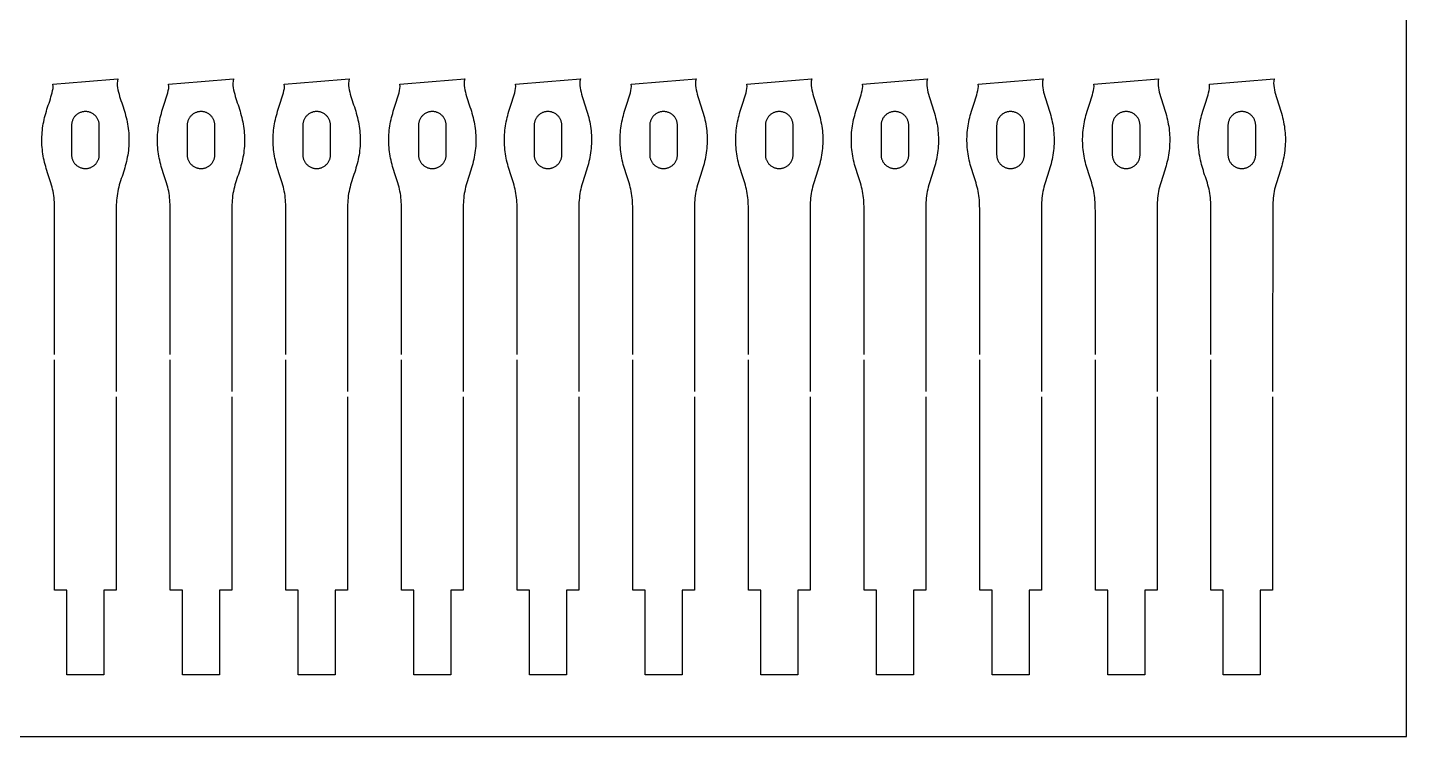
# Model space of a CAD drawing. Header units: millimetres. Extents: x 0 to 340, y 0 to 100.
# Drawn here: x 250.6 to 340, y 0 to 46 of the extents above; entities that cross this region are included whole.
import ezdxf

# ---------------------------------------------------------------- set-up
doc = ezdxf.new("R2010")
doc.units = ezdxf.units.MM
doc.layers.add('CUT_red', color=1, linetype='Continuous', true_color=0xff0000)
doc.layers.add('REF_delete', color=7, linetype='Continuous')

msp = doc.modelspace()

# ---------------------------------------------------------------- linework, layer by layer
at = {"layer": 'CUT_red', "true_color": 0xff0000}
for points in [[(252.325, 24.78), (252.325, 34.12), (252.324, 34.26), (252.322, 34.4), (252.318, 34.54), (252.311, 34.679), (252.302, 34.819), (252.289, 34.958), (252.272, 35.097), (252.251, 35.236), (252.226, 35.373), (252.197, 35.51), (252.164, 35.646), (252.128, 35.782), (252.089, 35.916), (252.047, 36.049), (252.003, 36.183), (251.959, 36.315), (251.915, 36.448), (251.871, 36.581), (251.829, 36.714), (251.788, 36.848), (251.749, 36.983), (251.712, 37.118), (251.678, 37.253), (251.646, 37.39), (251.617, 37.527), (251.592, 37.664), (251.569, 37.802), (251.549, 37.941), (251.533, 38.08), (251.52, 38.219), (251.51, 38.359), (251.503, 38.499), (251.5, 38.639), (251.5, 38.779), (251.504, 38.919), (251.511, 39.058), (251.521, 39.198), (251.535, 39.337), (251.551, 39.476), (251.571, 39.615), (251.595, 39.753), (251.621, 39.89), (251.65, 40.027), (251.682, 40.163), (251.717, 40.299), (251.754, 40.434), (251.793, 40.568), (251.834, 40.702), (251.877, 40.835), (251.92, 40.968), (251.965, 41.101), (252.009, 41.234), (252.052, 41.367), (252.094, 41.501), (252.133, 41.635), (252.169, 41.77), (252.201, 41.906), (252.228, 42.044), (252.238, 42.183), (252.219, 42.324), (254.325, 42.5), (256.431, 42.676), (256.4, 42.529), (256.389, 42.384), (256.394, 42.24), (256.412, 42.097), (256.438, 41.956), (256.471, 41.815), (256.506, 41.675), (256.546, 41.537), (256.588, 41.399), (256.632, 41.262), (256.678, 41.125), (256.723, 40.988), (256.768, 40.851), (256.812, 40.714), (256.855, 40.576), (256.895, 40.438), (256.934, 40.299), (256.969, 40.16), (257.002, 40.019), (257.032, 39.878), (257.058, 39.737), (257.082, 39.594), (257.102, 39.452), (257.119, 39.308), (257.132, 39.165), (257.142, 39.021), (257.148, 38.877), (257.15, 38.733), (257.149, 38.589), (257.145, 38.445), (257.137, 38.301), (257.125, 38.157), (257.11, 38.014), (257.092, 37.871), (257.07, 37.729), (257.044, 37.587), (257.016, 37.445), (256.984, 37.305), (256.95, 37.165), (256.913, 37.025), (256.874, 36.887), (256.832, 36.749), (256.789, 36.611), (256.744, 36.474), (256.699, 36.338), (256.653, 36.201), (256.608, 36.064), (256.565, 35.926), (256.524, 35.788), (256.487, 35.649), (256.453, 35.509), (256.423, 35.368), (256.397, 35.226), (256.376, 35.083), (256.36, 34.94), (256.347, 34.797), (256.337, 34.653), (256.331, 34.509), (256.327, 34.365), (256.326, 34.221), (256.325, 23.36), (256.325, 22.38)], [(259.825, 24.78), (259.825, 34.12), (259.824, 34.26), (259.822, 34.4), (259.818, 34.54), (259.811, 34.679), (259.802, 34.819), (259.789, 34.958), (259.772, 35.097), (259.751, 35.236), (259.726, 35.373), (259.697, 35.51), (259.664, 35.646), (259.628, 35.782), (259.589, 35.916), (259.547, 36.049), (259.503, 36.183), (259.459, 36.315), (259.415, 36.448), (259.371, 36.581), (259.329, 36.714), (259.288, 36.848), (259.249, 36.983), (259.212, 37.118), (259.178, 37.253), (259.146, 37.39), (259.117, 37.527), (259.092, 37.664), (259.069, 37.802), (259.049, 37.941), (259.033, 38.08), (259.02, 38.219), (259.01, 38.359), (259.003, 38.499), (259, 38.639), (259, 38.779), (259.004, 38.919), (259.011, 39.058), (259.021, 39.198), (259.035, 39.337), (259.051, 39.476), (259.071, 39.615), (259.095, 39.753), (259.121, 39.89), (259.15, 40.027), (259.182, 40.163), (259.217, 40.299), (259.254, 40.434), (259.293, 40.568), (259.334, 40.702), (259.377, 40.835), (259.42, 40.968), (259.465, 41.101), (259.509, 41.234), (259.552, 41.367), (259.594, 41.501), (259.633, 41.635), (259.669, 41.77), (259.701, 41.906), (259.728, 42.044), (259.738, 42.183), (259.719, 42.324), (261.825, 42.5), (263.931, 42.676), (263.9, 42.529), (263.889, 42.384), (263.894, 42.24), (263.912, 42.097), (263.938, 41.956), (263.971, 41.815), (264.006, 41.675), (264.046, 41.537), (264.088, 41.399), (264.132, 41.262), (264.178, 41.125), (264.223, 40.988), (264.268, 40.851), (264.312, 40.714), (264.355, 40.576), (264.395, 40.438), (264.434, 40.299), (264.469, 40.16), (264.502, 40.019), (264.532, 39.878), (264.558, 39.737), (264.582, 39.594), (264.602, 39.452), (264.619, 39.308), (264.632, 39.165), (264.642, 39.021), (264.648, 38.877), (264.65, 38.733), (264.649, 38.589), (264.645, 38.445), (264.637, 38.301), (264.625, 38.157), (264.61, 38.014), (264.592, 37.871), (264.57, 37.729), (264.544, 37.587), (264.516, 37.445), (264.484, 37.305), (264.45, 37.165), (264.413, 37.025), (264.374, 36.887), (264.332, 36.749), (264.289, 36.611), (264.244, 36.474), (264.199, 36.338), (264.153, 36.201), (264.108, 36.064), (264.065, 35.926), (264.024, 35.788), (263.987, 35.649), (263.953, 35.509), (263.923, 35.368), (263.897, 35.226), (263.876, 35.083), (263.86, 34.94), (263.847, 34.797), (263.837, 34.653), (263.831, 34.509), (263.827, 34.365), (263.826, 34.221), (263.825, 23.36), (263.825, 22.38)], [(267.325, 24.78), (267.325, 34.12), (267.324, 34.26), (267.322, 34.4), (267.318, 34.54), (267.311, 34.679), (267.302, 34.819), (267.289, 34.958), (267.272, 35.097), (267.251, 35.236), (267.226, 35.373), (267.197, 35.51), (267.164, 35.646), (267.128, 35.782), (267.089, 35.916), (267.047, 36.049), (267.003, 36.183), (266.959, 36.315), (266.915, 36.448), (266.871, 36.581), (266.829, 36.714), (266.788, 36.848), (266.749, 36.983), (266.712, 37.118), (266.678, 37.253), (266.646, 37.39), (266.617, 37.527), (266.592, 37.664), (266.569, 37.802), (266.549, 37.941), (266.533, 38.08), (266.52, 38.219), (266.51, 38.359), (266.503, 38.499), (266.5, 38.639), (266.5, 38.779), (266.504, 38.919), (266.511, 39.058), (266.521, 39.198), (266.535, 39.337), (266.551, 39.476), (266.571, 39.615), (266.595, 39.753), (266.621, 39.89), (266.65, 40.027), (266.682, 40.163), (266.717, 40.299), (266.754, 40.434), (266.793, 40.568), (266.834, 40.702), (266.877, 40.835), (266.92, 40.968), (266.965, 41.101), (267.009, 41.234), (267.052, 41.367), (267.094, 41.501), (267.133, 41.635), (267.169, 41.77), (267.201, 41.906), (267.228, 42.044), (267.238, 42.183), (267.219, 42.324), (269.325, 42.5), (271.431, 42.676), (271.4, 42.529), (271.389, 42.384), (271.394, 42.24), (271.412, 42.097), (271.438, 41.956), (271.471, 41.815), (271.506, 41.675), (271.546, 41.537), (271.588, 41.399), (271.632, 41.262), (271.678, 41.125), (271.723, 40.988), (271.768, 40.851), (271.812, 40.714), (271.855, 40.576), (271.895, 40.438), (271.934, 40.299), (271.969, 40.16), (272.002, 40.019), (272.032, 39.878), (272.058, 39.737), (272.082, 39.594), (272.102, 39.452), (272.119, 39.308), (272.132, 39.165), (272.142, 39.021), (272.148, 38.877), (272.15, 38.733), (272.149, 38.589), (272.145, 38.445), (272.137, 38.301), (272.125, 38.157), (272.11, 38.014), (272.092, 37.871), (272.07, 37.729), (272.044, 37.587), (272.016, 37.445), (271.984, 37.305), (271.95, 37.165), (271.913, 37.025), (271.874, 36.887), (271.832, 36.749), (271.789, 36.611), (271.744, 36.474), (271.699, 36.338), (271.653, 36.201), (271.608, 36.064), (271.565, 35.926), (271.524, 35.788), (271.487, 35.649), (271.453, 35.509), (271.423, 35.368), (271.397, 35.226), (271.376, 35.083), (271.36, 34.94), (271.347, 34.797), (271.337, 34.653), (271.331, 34.509), (271.327, 34.365), (271.326, 34.221), (271.325, 23.36), (271.325, 22.38)], [(274.825, 24.78), (274.825, 34.12), (274.824, 34.26), (274.822, 34.4), (274.818, 34.54), (274.811, 34.679), (274.802, 34.819), (274.789, 34.958), (274.772, 35.097), (274.751, 35.236), (274.726, 35.373), (274.697, 35.51), (274.664, 35.646), (274.628, 35.782), (274.589, 35.916), (274.547, 36.049), (274.503, 36.183), (274.459, 36.315), (274.415, 36.448), (274.371, 36.581), (274.329, 36.714), (274.288, 36.848), (274.249, 36.983), (274.212, 37.118), (274.178, 37.253), (274.146, 37.39), (274.117, 37.527), (274.092, 37.664), (274.069, 37.802), (274.049, 37.941), (274.033, 38.08), (274.02, 38.219), (274.01, 38.359), (274.003, 38.499), (274, 38.639), (274, 38.779), (274.004, 38.919), (274.011, 39.058), (274.021, 39.198), (274.035, 39.337), (274.051, 39.476), (274.071, 39.615), (274.095, 39.753), (274.121, 39.89), (274.15, 40.027), (274.182, 40.163), (274.217, 40.299), (274.254, 40.434), (274.293, 40.568), (274.334, 40.702), (274.377, 40.835), (274.42, 40.968), (274.465, 41.101), (274.509, 41.234), (274.552, 41.367), (274.594, 41.501), (274.633, 41.635), (274.669, 41.77), (274.701, 41.906), (274.728, 42.044), (274.738, 42.183), (274.719, 42.324), (276.825, 42.5), (278.931, 42.676), (278.9, 42.529), (278.889, 42.384), (278.894, 42.24), (278.912, 42.097), (278.938, 41.956), (278.971, 41.815), (279.006, 41.675), (279.046, 41.537), (279.088, 41.399), (279.132, 41.262), (279.178, 41.125), (279.223, 40.988), (279.268, 40.851), (279.312, 40.714), (279.355, 40.576), (279.395, 40.438), (279.434, 40.299), (279.469, 40.16), (279.502, 40.019), (279.532, 39.878), (279.558, 39.737), (279.582, 39.594), (279.602, 39.452), (279.619, 39.308), (279.632, 39.165), (279.642, 39.021), (279.648, 38.877), (279.65, 38.733), (279.649, 38.589), (279.645, 38.445), (279.637, 38.301), (279.625, 38.157), (279.61, 38.014), (279.592, 37.871), (279.57, 37.729), (279.544, 37.587), (279.516, 37.445), (279.484, 37.305), (279.45, 37.165), (279.413, 37.025), (279.374, 36.887), (279.332, 36.749), (279.289, 36.611), (279.244, 36.474), (279.199, 36.338), (279.153, 36.201), (279.108, 36.064), (279.065, 35.926), (279.024, 35.788), (278.987, 35.649), (278.953, 35.509), (278.923, 35.368), (278.897, 35.226), (278.876, 35.083), (278.86, 34.94), (278.847, 34.797), (278.837, 34.653), (278.831, 34.509), (278.827, 34.365), (278.826, 34.221), (278.825, 23.36), (278.825, 22.38)], [(282.325, 24.78), (282.325, 34.12), (282.324, 34.26), (282.322, 34.4), (282.318, 34.54), (282.311, 34.679), (282.302, 34.819), (282.289, 34.958), (282.272, 35.097), (282.251, 35.236), (282.226, 35.373), (282.197, 35.51), (282.164, 35.646), (282.128, 35.782), (282.089, 35.916), (282.047, 36.049), (282.003, 36.183), (281.959, 36.315), (281.915, 36.448), (281.871, 36.581), (281.829, 36.714), (281.788, 36.848), (281.749, 36.983), (281.712, 37.118), (281.678, 37.253), (281.646, 37.39), (281.617, 37.527), (281.592, 37.664), (281.569, 37.802), (281.549, 37.941), (281.533, 38.08), (281.52, 38.219), (281.51, 38.359), (281.503, 38.499), (281.5, 38.639), (281.5, 38.779), (281.504, 38.919), (281.511, 39.058), (281.521, 39.198), (281.535, 39.337), (281.551, 39.476), (281.571, 39.615), (281.595, 39.753), (281.621, 39.89), (281.65, 40.027), (281.682, 40.163), (281.717, 40.299), (281.754, 40.434), (281.793, 40.568), (281.834, 40.702), (281.877, 40.835), (281.92, 40.968), (281.965, 41.101), (282.009, 41.234), (282.052, 41.367), (282.094, 41.501), (282.133, 41.635), (282.169, 41.77), (282.201, 41.906), (282.228, 42.044), (282.238, 42.183), (282.219, 42.324), (284.325, 42.5), (286.431, 42.676), (286.4, 42.529), (286.389, 42.384), (286.394, 42.24), (286.412, 42.097), (286.438, 41.956), (286.471, 41.815), (286.506, 41.675), (286.546, 41.537), (286.588, 41.399), (286.632, 41.262), (286.678, 41.125), (286.723, 40.988), (286.768, 40.851), (286.812, 40.714), (286.855, 40.576), (286.895, 40.438), (286.934, 40.299), (286.969, 40.16), (287.002, 40.019), (287.032, 39.878), (287.058, 39.737), (287.082, 39.594), (287.102, 39.452), (287.119, 39.308), (287.132, 39.165), (287.142, 39.021), (287.148, 38.877), (287.15, 38.733), (287.149, 38.589), (287.145, 38.445), (287.137, 38.301), (287.125, 38.157), (287.11, 38.014), (287.092, 37.871), (287.07, 37.729), (287.044, 37.587), (287.016, 37.445), (286.984, 37.305), (286.95, 37.165), (286.913, 37.025), (286.874, 36.887), (286.832, 36.749), (286.789, 36.611), (286.744, 36.474), (286.699, 36.338), (286.653, 36.201), (286.608, 36.064), (286.565, 35.926), (286.524, 35.788), (286.487, 35.649), (286.453, 35.509), (286.423, 35.368), (286.397, 35.226), (286.376, 35.083), (286.36, 34.94), (286.347, 34.797), (286.337, 34.653), (286.331, 34.509), (286.327, 34.365), (286.326, 34.221), (286.325, 23.36), (286.325, 22.38)], [(289.825, 24.78), (289.825, 34.12), (289.824, 34.26), (289.822, 34.4), (289.818, 34.54), (289.811, 34.679), (289.802, 34.819), (289.789, 34.958), (289.772, 35.097), (289.751, 35.236), (289.726, 35.373), (289.697, 35.51), (289.664, 35.646), (289.628, 35.782), (289.589, 35.916), (289.547, 36.049), (289.503, 36.183), (289.459, 36.315), (289.415, 36.448), (289.371, 36.581), (289.329, 36.714), (289.288, 36.848), (289.249, 36.983), (289.212, 37.118), (289.178, 37.253), (289.146, 37.39), (289.117, 37.527), (289.092, 37.664), (289.069, 37.802), (289.049, 37.941), (289.033, 38.08), (289.02, 38.219), (289.01, 38.359), (289.003, 38.499), (289, 38.639), (289, 38.779), (289.004, 38.919), (289.011, 39.058), (289.021, 39.198), (289.035, 39.337), (289.051, 39.476), (289.071, 39.615), (289.095, 39.753), (289.121, 39.89), (289.15, 40.027), (289.182, 40.163), (289.217, 40.299), (289.254, 40.434), (289.293, 40.568), (289.334, 40.702), (289.377, 40.835), (289.42, 40.968), (289.465, 41.101), (289.509, 41.234), (289.552, 41.367), (289.594, 41.501), (289.633, 41.635), (289.669, 41.77), (289.701, 41.906), (289.728, 42.044), (289.738, 42.183), (289.719, 42.324), (291.825, 42.5), (293.931, 42.676), (293.9, 42.529), (293.889, 42.384), (293.894, 42.24), (293.912, 42.097), (293.938, 41.956), (293.971, 41.815), (294.006, 41.675), (294.046, 41.537), (294.088, 41.399), (294.132, 41.262), (294.178, 41.125), (294.223, 40.988), (294.268, 40.851), (294.312, 40.714), (294.355, 40.576), (294.395, 40.438), (294.434, 40.299), (294.469, 40.16), (294.502, 40.019), (294.532, 39.878), (294.558, 39.737), (294.582, 39.594), (294.602, 39.452), (294.619, 39.308), (294.632, 39.165), (294.642, 39.021), (294.648, 38.877), (294.65, 38.733), (294.649, 38.589), (294.645, 38.445), (294.637, 38.301), (294.625, 38.157), (294.61, 38.014), (294.592, 37.871), (294.57, 37.729), (294.544, 37.587), (294.516, 37.445), (294.484, 37.305), (294.45, 37.165), (294.413, 37.025), (294.374, 36.887), (294.332, 36.749), (294.289, 36.611), (294.244, 36.474), (294.199, 36.338), (294.153, 36.201), (294.108, 36.064), (294.065, 35.926), (294.024, 35.788), (293.987, 35.649), (293.953, 35.509), (293.923, 35.368), (293.897, 35.226), (293.876, 35.083), (293.86, 34.94), (293.847, 34.797), (293.837, 34.653), (293.831, 34.509), (293.827, 34.365), (293.826, 34.221), (293.825, 23.36), (293.825, 22.38)], [(297.325, 24.78), (297.325, 34.12), (297.324, 34.26), (297.322, 34.4), (297.318, 34.54), (297.311, 34.679), (297.302, 34.819), (297.289, 34.958), (297.272, 35.097), (297.251, 35.236), (297.226, 35.373), (297.197, 35.51), (297.164, 35.646), (297.128, 35.782), (297.089, 35.916), (297.047, 36.049), (297.003, 36.183), (296.959, 36.315), (296.915, 36.448), (296.871, 36.581), (296.829, 36.714), (296.788, 36.848), (296.749, 36.983), (296.712, 37.118), (296.678, 37.253), (296.646, 37.39), (296.617, 37.527), (296.592, 37.664), (296.569, 37.802), (296.549, 37.941), (296.533, 38.08), (296.52, 38.219), (296.51, 38.359), (296.503, 38.499), (296.5, 38.639), (296.5, 38.779), (296.504, 38.919), (296.511, 39.058), (296.521, 39.198), (296.535, 39.337), (296.551, 39.476), (296.571, 39.615), (296.595, 39.753), (296.621, 39.89), (296.65, 40.027), (296.682, 40.163), (296.717, 40.299), (296.754, 40.434), (296.793, 40.568), (296.834, 40.702), (296.877, 40.835), (296.92, 40.968), (296.965, 41.101), (297.009, 41.234), (297.052, 41.367), (297.094, 41.501), (297.133, 41.635), (297.169, 41.77), (297.201, 41.906), (297.228, 42.044), (297.238, 42.183), (297.219, 42.324), (299.325, 42.5), (301.431, 42.676), (301.4, 42.529), (301.389, 42.384), (301.394, 42.24), (301.412, 42.097), (301.438, 41.956), (301.471, 41.815), (301.506, 41.675), (301.546, 41.537), (301.588, 41.399), (301.632, 41.262), (301.678, 41.125), (301.723, 40.988), (301.768, 40.851), (301.812, 40.714), (301.855, 40.576), (301.895, 40.438), (301.934, 40.299), (301.969, 40.16), (302.002, 40.019), (302.032, 39.878), (302.058, 39.737), (302.082, 39.594), (302.102, 39.452), (302.119, 39.308), (302.132, 39.165), (302.142, 39.021), (302.148, 38.877), (302.15, 38.733), (302.149, 38.589), (302.145, 38.445), (302.137, 38.301), (302.125, 38.157), (302.11, 38.014), (302.092, 37.871), (302.07, 37.729), (302.044, 37.587), (302.016, 37.445), (301.984, 37.305), (301.95, 37.165), (301.913, 37.025), (301.874, 36.887), (301.832, 36.749), (301.789, 36.611), (301.744, 36.474), (301.699, 36.338), (301.653, 36.201), (301.608, 36.064), (301.565, 35.926), (301.524, 35.788), (301.487, 35.649), (301.453, 35.509), (301.423, 35.368), (301.397, 35.226), (301.376, 35.083), (301.36, 34.94), (301.347, 34.797), (301.337, 34.653), (301.331, 34.509), (301.327, 34.365), (301.326, 34.221), (301.325, 23.36), (301.325, 22.38)], [(304.825, 24.78), (304.825, 34.12), (304.824, 34.26), (304.822, 34.4), (304.818, 34.54), (304.811, 34.679), (304.802, 34.819), (304.789, 34.958), (304.772, 35.097), (304.751, 35.236), (304.726, 35.373), (304.697, 35.51), (304.664, 35.646), (304.628, 35.782), (304.589, 35.916), (304.547, 36.049), (304.503, 36.183), (304.459, 36.315), (304.415, 36.448), (304.371, 36.581), (304.329, 36.714), (304.288, 36.848), (304.249, 36.983), (304.212, 37.118), (304.178, 37.253), (304.146, 37.39), (304.117, 37.527), (304.092, 37.664), (304.069, 37.802), (304.049, 37.941), (304.033, 38.08), (304.02, 38.219), (304.01, 38.359), (304.003, 38.499), (304, 38.639), (304, 38.779), (304.004, 38.919), (304.011, 39.058), (304.021, 39.198), (304.035, 39.337), (304.051, 39.476), (304.071, 39.615), (304.095, 39.753), (304.121, 39.89), (304.15, 40.027), (304.182, 40.163), (304.217, 40.299), (304.254, 40.434), (304.293, 40.568), (304.334, 40.702), (304.377, 40.835), (304.42, 40.968), (304.465, 41.101), (304.509, 41.234), (304.552, 41.367), (304.594, 41.501), (304.633, 41.635), (304.669, 41.77), (304.701, 41.906), (304.728, 42.044), (304.738, 42.183), (304.719, 42.324), (306.825, 42.5), (308.931, 42.676), (308.9, 42.529), (308.889, 42.384), (308.894, 42.24), (308.912, 42.097), (308.938, 41.956), (308.971, 41.815), (309.006, 41.675), (309.046, 41.537), (309.088, 41.399), (309.132, 41.262), (309.178, 41.125), (309.223, 40.988), (309.268, 40.851), (309.312, 40.714), (309.355, 40.576), (309.395, 40.438), (309.434, 40.299), (309.469, 40.16), (309.502, 40.019), (309.532, 39.878), (309.558, 39.737), (309.582, 39.594), (309.602, 39.452), (309.619, 39.308), (309.632, 39.165), (309.642, 39.021), (309.648, 38.877), (309.65, 38.733), (309.649, 38.589), (309.645, 38.445), (309.637, 38.301), (309.625, 38.157), (309.61, 38.014), (309.592, 37.871), (309.57, 37.729), (309.544, 37.587), (309.516, 37.445), (309.484, 37.305), (309.45, 37.165), (309.413, 37.025), (309.374, 36.887), (309.332, 36.749), (309.289, 36.611), (309.244, 36.474), (309.199, 36.338), (309.153, 36.201), (309.108, 36.064), (309.065, 35.926), (309.024, 35.788), (308.987, 35.649), (308.953, 35.509), (308.923, 35.368), (308.897, 35.226), (308.876, 35.083), (308.86, 34.94), (308.847, 34.797), (308.837, 34.653), (308.831, 34.509), (308.827, 34.365), (308.826, 34.221), (308.825, 23.36), (308.825, 22.38)], [(312.325, 24.78), (312.325, 34.12), (312.324, 34.26), (312.322, 34.4), (312.318, 34.54), (312.311, 34.679), (312.302, 34.819), (312.289, 34.958), (312.272, 35.097), (312.251, 35.236), (312.226, 35.373), (312.197, 35.51), (312.164, 35.646), (312.128, 35.782), (312.089, 35.916), (312.047, 36.049), (312.003, 36.183), (311.959, 36.315), (311.915, 36.448), (311.871, 36.581), (311.829, 36.714), (311.788, 36.848), (311.749, 36.983), (311.712, 37.118), (311.678, 37.253), (311.646, 37.39), (311.617, 37.527), (311.592, 37.664), (311.569, 37.802), (311.549, 37.941), (311.533, 38.08), (311.52, 38.219), (311.51, 38.359), (311.503, 38.499), (311.5, 38.639), (311.5, 38.779), (311.504, 38.919), (311.511, 39.058), (311.521, 39.198), (311.535, 39.337), (311.551, 39.476), (311.571, 39.615), (311.595, 39.753), (311.621, 39.89), (311.65, 40.027), (311.682, 40.163), (311.717, 40.299), (311.754, 40.434), (311.793, 40.568), (311.834, 40.702), (311.877, 40.835), (311.92, 40.968), (311.965, 41.101), (312.009, 41.234), (312.052, 41.367), (312.094, 41.501), (312.133, 41.635), (312.169, 41.77), (312.201, 41.906), (312.228, 42.044), (312.238, 42.183), (312.219, 42.324), (314.325, 42.5), (316.431, 42.676), (316.4, 42.529), (316.389, 42.384), (316.394, 42.24), (316.412, 42.097), (316.438, 41.956), (316.471, 41.815), (316.506, 41.675), (316.546, 41.537), (316.588, 41.399), (316.632, 41.262), (316.678, 41.125), (316.723, 40.988), (316.768, 40.851), (316.812, 40.714), (316.855, 40.576), (316.895, 40.438), (316.934, 40.299), (316.969, 40.16), (317.002, 40.019), (317.032, 39.878), (317.058, 39.737), (317.082, 39.594), (317.102, 39.452), (317.119, 39.308), (317.132, 39.165), (317.142, 39.021), (317.148, 38.877), (317.15, 38.733), (317.149, 38.589), (317.145, 38.445), (317.137, 38.301), (317.125, 38.157), (317.11, 38.014), (317.092, 37.871), (317.07, 37.729), (317.044, 37.587), (317.016, 37.445), (316.984, 37.305), (316.95, 37.165), (316.913, 37.025), (316.874, 36.887), (316.832, 36.749), (316.789, 36.611), (316.744, 36.474), (316.699, 36.338), (316.653, 36.201), (316.608, 36.064), (316.565, 35.926), (316.524, 35.788), (316.487, 35.649), (316.453, 35.509), (316.423, 35.368), (316.397, 35.226), (316.376, 35.083), (316.36, 34.94), (316.347, 34.797), (316.337, 34.653), (316.331, 34.509), (316.327, 34.365), (316.326, 34.221), (316.325, 23.36), (316.325, 22.38)], [(319.825, 24.78), (319.825, 34.12), (319.824, 34.26), (319.822, 34.4), (319.818, 34.54), (319.811, 34.679), (319.802, 34.819), (319.789, 34.958), (319.772, 35.097), (319.751, 35.236), (319.726, 35.373), (319.697, 35.51), (319.664, 35.646), (319.628, 35.782), (319.589, 35.916), (319.547, 36.049), (319.503, 36.183), (319.459, 36.315), (319.415, 36.448), (319.371, 36.581), (319.329, 36.714), (319.288, 36.848), (319.249, 36.983), (319.212, 37.118), (319.178, 37.253), (319.146, 37.39), (319.117, 37.527), (319.092, 37.664), (319.069, 37.802), (319.049, 37.941), (319.033, 38.08), (319.02, 38.219), (319.01, 38.359), (319.003, 38.499), (319, 38.639), (319, 38.779), (319.004, 38.919), (319.011, 39.058), (319.021, 39.198), (319.035, 39.337), (319.051, 39.476), (319.071, 39.615), (319.095, 39.753), (319.121, 39.89), (319.15, 40.027), (319.182, 40.163), (319.217, 40.299), (319.254, 40.434), (319.293, 40.568), (319.334, 40.702), (319.377, 40.835), (319.42, 40.968), (319.465, 41.101), (319.509, 41.234), (319.552, 41.367), (319.594, 41.501), (319.633, 41.635), (319.669, 41.77), (319.701, 41.906), (319.728, 42.044), (319.738, 42.183), (319.719, 42.324), (321.825, 42.5), (323.931, 42.676), (323.9, 42.529), (323.889, 42.384), (323.894, 42.24), (323.912, 42.097), (323.938, 41.956), (323.971, 41.815), (324.006, 41.675), (324.046, 41.537), (324.088, 41.399), (324.132, 41.262), (324.178, 41.125), (324.223, 40.988), (324.268, 40.851), (324.312, 40.714), (324.355, 40.576), (324.395, 40.438), (324.434, 40.299), (324.469, 40.16), (324.502, 40.019), (324.532, 39.878), (324.558, 39.737), (324.582, 39.594), (324.602, 39.452), (324.619, 39.308), (324.632, 39.165), (324.642, 39.021), (324.648, 38.877), (324.65, 38.733), (324.649, 38.589), (324.645, 38.445), (324.637, 38.301), (324.625, 38.157), (324.61, 38.014), (324.592, 37.871), (324.57, 37.729), (324.544, 37.587), (324.516, 37.445), (324.484, 37.305), (324.45, 37.165), (324.413, 37.025), (324.374, 36.887), (324.332, 36.749), (324.289, 36.611), (324.244, 36.474), (324.199, 36.338), (324.153, 36.201), (324.108, 36.064), (324.065, 35.926), (324.024, 35.788), (323.987, 35.649), (323.953, 35.509), (323.923, 35.368), (323.897, 35.226), (323.876, 35.083), (323.86, 34.94), (323.847, 34.797), (323.837, 34.653), (323.831, 34.509), (323.827, 34.365), (323.826, 34.221), (323.825, 23.36), (323.825, 22.38)], [(327.325, 24.78), (327.325, 34.12), (327.324, 34.26), (327.322, 34.4), (327.318, 34.54), (327.311, 34.679), (327.302, 34.819), (327.289, 34.958), (327.272, 35.097), (327.251, 35.236), (327.226, 35.373), (327.197, 35.51), (327.164, 35.646), (327.128, 35.782), (327.089, 35.916), (327.047, 36.049), (327.003, 36.183), (326.959, 36.315), (326.915, 36.448), (326.871, 36.581), (326.829, 36.714), (326.788, 36.848), (326.749, 36.983), (326.712, 37.118), (326.678, 37.253), (326.646, 37.39), (326.617, 37.527), (326.592, 37.664), (326.569, 37.802), (326.549, 37.941), (326.533, 38.08), (326.52, 38.219), (326.51, 38.359), (326.503, 38.499), (326.5, 38.639), (326.5, 38.779), (326.504, 38.919), (326.511, 39.058), (326.521, 39.198), (326.535, 39.337), (326.551, 39.476), (326.571, 39.615), (326.595, 39.753), (326.621, 39.89), (326.65, 40.027), (326.682, 40.163), (326.717, 40.299), (326.754, 40.434), (326.793, 40.568), (326.834, 40.702), (326.877, 40.835), (326.92, 40.968), (326.965, 41.101), (327.009, 41.234), (327.052, 41.367), (327.094, 41.501), (327.133, 41.635), (327.169, 41.77), (327.201, 41.906), (327.228, 42.044), (327.238, 42.183), (327.219, 42.324), (329.325, 42.5), (331.431, 42.676), (331.4, 42.529), (331.389, 42.384), (331.394, 42.24), (331.412, 42.097), (331.438, 41.956), (331.471, 41.815), (331.506, 41.675), (331.546, 41.537), (331.588, 41.399), (331.632, 41.262), (331.678, 41.125), (331.723, 40.988), (331.768, 40.851), (331.812, 40.714), (331.855, 40.576), (331.895, 40.438), (331.934, 40.299), (331.969, 40.16), (332.002, 40.019), (332.032, 39.878), (332.058, 39.737), (332.082, 39.594), (332.102, 39.452), (332.119, 39.308), (332.132, 39.165), (332.142, 39.021), (332.148, 38.877), (332.15, 38.733), (332.149, 38.589), (332.145, 38.445), (332.137, 38.301), (332.125, 38.157), (332.11, 38.014), (332.092, 37.871), (332.07, 37.729), (332.044, 37.587), (332.016, 37.445), (331.984, 37.305), (331.95, 37.165), (331.913, 37.025), (331.874, 36.887), (331.832, 36.749), (331.789, 36.611), (331.744, 36.474), (331.699, 36.338), (331.653, 36.201), (331.608, 36.064), (331.565, 35.926), (331.524, 35.788), (331.487, 35.649), (331.453, 35.509), (331.423, 35.368), (331.397, 35.226), (331.376, 35.083), (331.36, 34.94), (331.347, 34.797), (331.337, 34.653), (331.331, 34.509), (331.327, 34.365), (331.326, 34.221), (331.325, 23.36), (331.325, 22.38)], [(255.225, 37.75), (255.225, 39.65), (255.224, 39.694), (255.221, 39.738), (255.215, 39.782), (255.208, 39.826), (255.198, 39.869), (255.186, 39.911), (255.172, 39.953), (255.157, 39.994), (255.139, 40.035), (255.119, 40.074), (255.097, 40.113), (255.073, 40.15), (255.048, 40.186), (255.021, 40.221), (254.992, 40.254), (254.961, 40.286), (254.929, 40.317), (254.896, 40.346), (254.861, 40.373), (254.825, 40.398), (254.788, 40.422), (254.749, 40.444), (254.71, 40.464), (254.669, 40.481), (254.628, 40.497), (254.586, 40.511), (254.544, 40.523), (254.501, 40.533), (254.457, 40.54), (254.413, 40.546), (254.369, 40.549), (254.325, 40.55), (254.281, 40.549), (254.237, 40.546), (254.193, 40.54), (254.15, 40.533), (254.106, 40.523), (254.064, 40.511), (254.022, 40.497), (253.981, 40.481), (253.94, 40.464), (253.901, 40.444), (253.862, 40.422), (253.825, 40.398), (253.789, 40.373), (253.754, 40.346), (253.721, 40.317), (253.689, 40.286), (253.658, 40.254), (253.629, 40.221), (253.602, 40.186), (253.577, 40.15), (253.553, 40.113), (253.531, 40.074), (253.511, 40.035), (253.494, 39.994), (253.478, 39.953), (253.464, 39.911), (253.452, 39.869), (253.442, 39.826), (253.435, 39.782), (253.429, 39.738), (253.426, 39.694), (253.425, 39.65), (253.425, 37.75), (253.426, 37.706), (253.429, 37.662), (253.435, 37.618), (253.442, 37.574), (253.452, 37.531), (253.464, 37.489), (253.478, 37.447), (253.494, 37.406), (253.511, 37.365), (253.531, 37.326), (253.553, 37.287), (253.577, 37.25), (253.602, 37.214), (253.629, 37.179), (253.658, 37.146), (253.689, 37.114), (253.721, 37.083), (253.754, 37.054), (253.789, 37.027), (253.825, 37.002), (253.862, 36.978), (253.901, 36.956), (253.94, 36.936), (253.981, 36.919), (254.022, 36.903), (254.064, 36.889), (254.106, 36.877), (254.15, 36.867), (254.193, 36.86), (254.237, 36.854), (254.281, 36.851), (254.325, 36.85), (254.369, 36.851), (254.413, 36.854), (254.457, 36.86), (254.501, 36.867), (254.544, 36.877), (254.586, 36.889), (254.628, 36.903), (254.669, 36.919), (254.71, 36.936), (254.749, 36.956), (254.788, 36.978), (254.825, 37.002), (254.861, 37.027), (254.896, 37.054), (254.929, 37.083), (254.961, 37.114), (254.992, 37.146), (255.021, 37.179), (255.048, 37.214), (255.073, 37.25), (255.097, 37.287), (255.119, 37.326), (255.139, 37.365), (255.157, 37.406), (255.172, 37.447), (255.186, 37.489), (255.198, 37.531), (255.208, 37.574), (255.215, 37.618), (255.221, 37.662), (255.224, 37.706), (255.225, 37.75)], [(262.725, 37.75), (262.725, 39.65), (262.724, 39.694), (262.721, 39.738), (262.715, 39.782), (262.708, 39.826), (262.698, 39.869), (262.686, 39.911), (262.672, 39.953), (262.657, 39.994), (262.639, 40.035), (262.619, 40.074), (262.597, 40.113), (262.573, 40.15), (262.548, 40.186), (262.521, 40.221), (262.492, 40.254), (262.461, 40.286), (262.429, 40.317), (262.396, 40.346), (262.361, 40.373), (262.325, 40.398), (262.288, 40.422), (262.249, 40.444), (262.21, 40.464), (262.169, 40.481), (262.128, 40.497), (262.086, 40.511), (262.044, 40.523), (262.001, 40.533), (261.957, 40.54), (261.913, 40.546), (261.869, 40.549), (261.825, 40.55), (261.781, 40.549), (261.737, 40.546), (261.693, 40.54), (261.65, 40.533), (261.606, 40.523), (261.564, 40.511), (261.522, 40.497), (261.481, 40.481), (261.44, 40.464), (261.401, 40.444), (261.362, 40.422), (261.325, 40.398), (261.289, 40.373), (261.254, 40.346), (261.221, 40.317), (261.189, 40.286), (261.158, 40.254), (261.129, 40.221), (261.102, 40.186), (261.077, 40.15), (261.053, 40.113), (261.031, 40.074), (261.011, 40.035), (260.994, 39.994), (260.978, 39.953), (260.964, 39.911), (260.952, 39.869), (260.942, 39.826), (260.935, 39.782), (260.929, 39.738), (260.926, 39.694), (260.925, 39.65), (260.925, 37.75), (260.926, 37.706), (260.929, 37.662), (260.935, 37.618), (260.942, 37.574), (260.952, 37.531), (260.964, 37.489), (260.978, 37.447), (260.994, 37.406), (261.011, 37.365), (261.031, 37.326), (261.053, 37.287), (261.077, 37.25), (261.102, 37.214), (261.129, 37.179), (261.158, 37.146), (261.189, 37.114), (261.221, 37.083), (261.254, 37.054), (261.289, 37.027), (261.325, 37.002), (261.362, 36.978), (261.401, 36.956), (261.44, 36.936), (261.481, 36.919), (261.522, 36.903), (261.564, 36.889), (261.606, 36.877), (261.65, 36.867), (261.693, 36.86), (261.737, 36.854), (261.781, 36.851), (261.825, 36.85), (261.869, 36.851), (261.913, 36.854), (261.957, 36.86), (262.001, 36.867), (262.044, 36.877), (262.086, 36.889), (262.128, 36.903), (262.169, 36.919), (262.21, 36.936), (262.249, 36.956), (262.288, 36.978), (262.325, 37.002), (262.361, 37.027), (262.396, 37.054), (262.429, 37.083), (262.461, 37.114), (262.492, 37.146), (262.521, 37.179), (262.548, 37.214), (262.573, 37.25), (262.597, 37.287), (262.619, 37.326), (262.639, 37.365), (262.657, 37.406), (262.672, 37.447), (262.686, 37.489), (262.698, 37.531), (262.708, 37.574), (262.715, 37.618), (262.721, 37.662), (262.724, 37.706), (262.725, 37.75)], [(270.225, 37.75), (270.225, 39.65), (270.224, 39.694), (270.221, 39.738), (270.215, 39.782), (270.208, 39.826), (270.198, 39.869), (270.186, 39.911), (270.172, 39.953), (270.157, 39.994), (270.139, 40.035), (270.119, 40.074), (270.097, 40.113), (270.073, 40.15), (270.048, 40.186), (270.021, 40.221), (269.992, 40.254), (269.961, 40.286), (269.929, 40.317), (269.896, 40.346), (269.861, 40.373), (269.825, 40.398), (269.788, 40.422), (269.749, 40.444), (269.71, 40.464), (269.669, 40.481), (269.628, 40.497), (269.586, 40.511), (269.544, 40.523), (269.501, 40.533), (269.457, 40.54), (269.413, 40.546), (269.369, 40.549), (269.325, 40.55), (269.281, 40.549), (269.237, 40.546), (269.193, 40.54), (269.15, 40.533), (269.106, 40.523), (269.064, 40.511), (269.022, 40.497), (268.981, 40.481), (268.94, 40.464), (268.901, 40.444), (268.862, 40.422), (268.825, 40.398), (268.789, 40.373), (268.754, 40.346), (268.721, 40.317), (268.689, 40.286), (268.658, 40.254), (268.629, 40.221), (268.602, 40.186), (268.577, 40.15), (268.553, 40.113), (268.531, 40.074), (268.511, 40.035), (268.494, 39.994), (268.478, 39.953), (268.464, 39.911), (268.452, 39.869), (268.442, 39.826), (268.435, 39.782), (268.429, 39.738), (268.426, 39.694), (268.425, 39.65), (268.425, 37.75), (268.426, 37.706), (268.429, 37.662), (268.435, 37.618), (268.442, 37.574), (268.452, 37.531), (268.464, 37.489), (268.478, 37.447), (268.494, 37.406), (268.511, 37.365), (268.531, 37.326), (268.553, 37.287), (268.577, 37.25), (268.602, 37.214), (268.629, 37.179), (268.658, 37.146), (268.689, 37.114), (268.721, 37.083), (268.754, 37.054), (268.789, 37.027), (268.825, 37.002), (268.862, 36.978), (268.901, 36.956), (268.94, 36.936), (268.981, 36.919), (269.022, 36.903), (269.064, 36.889), (269.106, 36.877), (269.15, 36.867), (269.193, 36.86), (269.237, 36.854), (269.281, 36.851), (269.325, 36.85), (269.369, 36.851), (269.413, 36.854), (269.457, 36.86), (269.501, 36.867), (269.544, 36.877), (269.586, 36.889), (269.628, 36.903), (269.669, 36.919), (269.71, 36.936), (269.749, 36.956), (269.788, 36.978), (269.825, 37.002), (269.861, 37.027), (269.896, 37.054), (269.929, 37.083), (269.961, 37.114), (269.992, 37.146), (270.021, 37.179), (270.048, 37.214), (270.073, 37.25), (270.097, 37.287), (270.119, 37.326), (270.139, 37.365), (270.157, 37.406), (270.172, 37.447), (270.186, 37.489), (270.198, 37.531), (270.208, 37.574), (270.215, 37.618), (270.221, 37.662), (270.224, 37.706), (270.225, 37.75)], [(277.725, 37.75), (277.725, 39.65), (277.724, 39.694), (277.721, 39.738), (277.715, 39.782), (277.708, 39.826), (277.698, 39.869), (277.686, 39.911), (277.672, 39.953), (277.657, 39.994), (277.639, 40.035), (277.619, 40.074), (277.597, 40.113), (277.573, 40.15), (277.548, 40.186), (277.521, 40.221), (277.492, 40.254), (277.461, 40.286), (277.429, 40.317), (277.396, 40.346), (277.361, 40.373), (277.325, 40.398), (277.288, 40.422), (277.249, 40.444), (277.21, 40.464), (277.169, 40.481), (277.128, 40.497), (277.086, 40.511), (277.044, 40.523), (277.001, 40.533), (276.957, 40.54), (276.913, 40.546), (276.869, 40.549), (276.825, 40.55), (276.781, 40.549), (276.737, 40.546), (276.693, 40.54), (276.65, 40.533), (276.606, 40.523), (276.564, 40.511), (276.522, 40.497), (276.481, 40.481), (276.44, 40.464), (276.401, 40.444), (276.362, 40.422), (276.325, 40.398), (276.289, 40.373), (276.254, 40.346), (276.221, 40.317), (276.189, 40.286), (276.158, 40.254), (276.129, 40.221), (276.102, 40.186), (276.077, 40.15), (276.053, 40.113), (276.031, 40.074), (276.011, 40.035), (275.994, 39.994), (275.978, 39.953), (275.964, 39.911), (275.952, 39.869), (275.942, 39.826), (275.935, 39.782), (275.929, 39.738), (275.926, 39.694), (275.925, 39.65), (275.925, 37.75), (275.926, 37.706), (275.929, 37.662), (275.935, 37.618), (275.942, 37.574), (275.952, 37.531), (275.964, 37.489), (275.978, 37.447), (275.994, 37.406), (276.011, 37.365), (276.031, 37.326), (276.053, 37.287), (276.077, 37.25), (276.102, 37.214), (276.129, 37.179), (276.158, 37.146), (276.189, 37.114), (276.221, 37.083), (276.254, 37.054), (276.289, 37.027), (276.325, 37.002), (276.362, 36.978), (276.401, 36.956), (276.44, 36.936), (276.481, 36.919), (276.522, 36.903), (276.564, 36.889), (276.606, 36.877), (276.65, 36.867), (276.693, 36.86), (276.737, 36.854), (276.781, 36.851), (276.825, 36.85), (276.869, 36.851), (276.913, 36.854), (276.957, 36.86), (277.001, 36.867), (277.044, 36.877), (277.086, 36.889), (277.128, 36.903), (277.169, 36.919), (277.21, 36.936), (277.249, 36.956), (277.288, 36.978), (277.325, 37.002), (277.361, 37.027), (277.396, 37.054), (277.429, 37.083), (277.461, 37.114), (277.492, 37.146), (277.521, 37.179), (277.548, 37.214), (277.573, 37.25), (277.597, 37.287), (277.619, 37.326), (277.639, 37.365), (277.657, 37.406), (277.672, 37.447), (277.686, 37.489), (277.698, 37.531), (277.708, 37.574), (277.715, 37.618), (277.721, 37.662), (277.724, 37.706), (277.725, 37.75)], [(285.225, 37.75), (285.225, 39.65), (285.224, 39.694), (285.221, 39.738), (285.215, 39.782), (285.208, 39.826), (285.198, 39.869), (285.186, 39.911), (285.172, 39.953), (285.157, 39.994), (285.139, 40.035), (285.119, 40.074), (285.097, 40.113), (285.073, 40.15), (285.048, 40.186), (285.021, 40.221), (284.992, 40.254), (284.961, 40.286), (284.929, 40.317), (284.896, 40.346), (284.861, 40.373), (284.825, 40.398), (284.788, 40.422), (284.749, 40.444), (284.71, 40.464), (284.669, 40.481), (284.628, 40.497), (284.586, 40.511), (284.544, 40.523), (284.501, 40.533), (284.457, 40.54), (284.413, 40.546), (284.369, 40.549), (284.325, 40.55), (284.281, 40.549), (284.237, 40.546), (284.193, 40.54), (284.15, 40.533), (284.106, 40.523), (284.064, 40.511), (284.022, 40.497), (283.981, 40.481), (283.94, 40.464), (283.901, 40.444), (283.862, 40.422), (283.825, 40.398), (283.789, 40.373), (283.754, 40.346), (283.721, 40.317), (283.689, 40.286), (283.658, 40.254), (283.629, 40.221), (283.602, 40.186), (283.577, 40.15), (283.553, 40.113), (283.531, 40.074), (283.511, 40.035), (283.494, 39.994), (283.478, 39.953), (283.464, 39.911), (283.452, 39.869), (283.442, 39.826), (283.435, 39.782), (283.429, 39.738), (283.426, 39.694), (283.425, 39.65), (283.425, 37.75), (283.426, 37.706), (283.429, 37.662), (283.435, 37.618), (283.442, 37.574), (283.452, 37.531), (283.464, 37.489), (283.478, 37.447), (283.494, 37.406), (283.511, 37.365), (283.531, 37.326), (283.553, 37.287), (283.577, 37.25), (283.602, 37.214), (283.629, 37.179), (283.658, 37.146), (283.689, 37.114), (283.721, 37.083), (283.754, 37.054), (283.789, 37.027), (283.825, 37.002), (283.862, 36.978), (283.901, 36.956), (283.94, 36.936), (283.981, 36.919), (284.022, 36.903), (284.064, 36.889), (284.106, 36.877), (284.15, 36.867), (284.193, 36.86), (284.237, 36.854), (284.281, 36.851), (284.325, 36.85), (284.369, 36.851), (284.413, 36.854), (284.457, 36.86), (284.501, 36.867), (284.544, 36.877), (284.586, 36.889), (284.628, 36.903), (284.669, 36.919), (284.71, 36.936), (284.749, 36.956), (284.788, 36.978), (284.825, 37.002), (284.861, 37.027), (284.896, 37.054), (284.929, 37.083), (284.961, 37.114), (284.992, 37.146), (285.021, 37.179), (285.048, 37.214), (285.073, 37.25), (285.097, 37.287), (285.119, 37.326), (285.139, 37.365), (285.157, 37.406), (285.172, 37.447), (285.186, 37.489), (285.198, 37.531), (285.208, 37.574), (285.215, 37.618), (285.221, 37.662), (285.224, 37.706), (285.225, 37.75)], [(292.725, 37.75), (292.725, 39.65), (292.724, 39.694), (292.721, 39.738), (292.715, 39.782), (292.708, 39.826), (292.698, 39.869), (292.686, 39.911), (292.672, 39.953), (292.657, 39.994), (292.639, 40.035), (292.619, 40.074), (292.597, 40.113), (292.573, 40.15), (292.548, 40.186), (292.521, 40.221), (292.492, 40.254), (292.461, 40.286), (292.429, 40.317), (292.396, 40.346), (292.361, 40.373), (292.325, 40.398), (292.288, 40.422), (292.249, 40.444), (292.21, 40.464), (292.169, 40.481), (292.128, 40.497), (292.086, 40.511), (292.044, 40.523), (292.001, 40.533), (291.957, 40.54), (291.913, 40.546), (291.869, 40.549), (291.825, 40.55), (291.781, 40.549), (291.737, 40.546), (291.693, 40.54), (291.65, 40.533), (291.606, 40.523), (291.564, 40.511), (291.522, 40.497), (291.481, 40.481), (291.44, 40.464), (291.401, 40.444), (291.362, 40.422), (291.325, 40.398), (291.289, 40.373), (291.254, 40.346), (291.221, 40.317), (291.189, 40.286), (291.158, 40.254), (291.129, 40.221), (291.102, 40.186), (291.077, 40.15), (291.053, 40.113), (291.031, 40.074), (291.011, 40.035), (290.994, 39.994), (290.978, 39.953), (290.964, 39.911), (290.952, 39.869), (290.942, 39.826), (290.935, 39.782), (290.929, 39.738), (290.926, 39.694), (290.925, 39.65), (290.925, 37.75), (290.926, 37.706), (290.929, 37.662), (290.935, 37.618), (290.942, 37.574), (290.952, 37.531), (290.964, 37.489), (290.978, 37.447), (290.994, 37.406), (291.011, 37.365), (291.031, 37.326), (291.053, 37.287), (291.077, 37.25), (291.102, 37.214), (291.129, 37.179), (291.158, 37.146), (291.189, 37.114), (291.221, 37.083), (291.254, 37.054), (291.289, 37.027), (291.325, 37.002), (291.362, 36.978), (291.401, 36.956), (291.44, 36.936), (291.481, 36.919), (291.522, 36.903), (291.564, 36.889), (291.606, 36.877), (291.65, 36.867), (291.693, 36.86), (291.737, 36.854), (291.781, 36.851), (291.825, 36.85), (291.869, 36.851), (291.913, 36.854), (291.957, 36.86), (292.001, 36.867), (292.044, 36.877), (292.086, 36.889), (292.128, 36.903), (292.169, 36.919), (292.21, 36.936), (292.249, 36.956), (292.288, 36.978), (292.325, 37.002), (292.361, 37.027), (292.396, 37.054), (292.429, 37.083), (292.461, 37.114), (292.492, 37.146), (292.521, 37.179), (292.548, 37.214), (292.573, 37.25), (292.597, 37.287), (292.619, 37.326), (292.639, 37.365), (292.657, 37.406), (292.672, 37.447), (292.686, 37.489), (292.698, 37.531), (292.708, 37.574), (292.715, 37.618), (292.721, 37.662), (292.724, 37.706), (292.725, 37.75)], [(300.225, 37.75), (300.225, 39.65), (300.224, 39.694), (300.221, 39.738), (300.215, 39.782), (300.208, 39.826), (300.198, 39.869), (300.186, 39.911), (300.172, 39.953), (300.157, 39.994), (300.139, 40.035), (300.119, 40.074), (300.097, 40.113), (300.073, 40.15), (300.048, 40.186), (300.021, 40.221), (299.992, 40.254), (299.961, 40.286), (299.929, 40.317), (299.896, 40.346), (299.861, 40.373), (299.825, 40.398), (299.788, 40.422), (299.749, 40.444), (299.71, 40.464), (299.669, 40.481), (299.628, 40.497), (299.586, 40.511), (299.544, 40.523), (299.501, 40.533), (299.457, 40.54), (299.413, 40.546), (299.369, 40.549), (299.325, 40.55), (299.281, 40.549), (299.237, 40.546), (299.193, 40.54), (299.15, 40.533), (299.106, 40.523), (299.064, 40.511), (299.022, 40.497), (298.981, 40.481), (298.94, 40.464), (298.901, 40.444), (298.862, 40.422), (298.825, 40.398), (298.789, 40.373), (298.754, 40.346), (298.721, 40.317), (298.689, 40.286), (298.658, 40.254), (298.629, 40.221), (298.602, 40.186), (298.577, 40.15), (298.553, 40.113), (298.531, 40.074), (298.511, 40.035), (298.494, 39.994), (298.478, 39.953), (298.464, 39.911), (298.452, 39.869), (298.442, 39.826), (298.435, 39.782), (298.429, 39.738), (298.426, 39.694), (298.425, 39.65), (298.425, 37.75), (298.426, 37.706), (298.429, 37.662), (298.435, 37.618), (298.442, 37.574), (298.452, 37.531), (298.464, 37.489), (298.478, 37.447), (298.494, 37.406), (298.511, 37.365), (298.531, 37.326), (298.553, 37.287), (298.577, 37.25), (298.602, 37.214), (298.629, 37.179), (298.658, 37.146), (298.689, 37.114), (298.721, 37.083), (298.754, 37.054), (298.789, 37.027), (298.825, 37.002), (298.862, 36.978), (298.901, 36.956), (298.94, 36.936), (298.981, 36.919), (299.022, 36.903), (299.064, 36.889), (299.106, 36.877), (299.15, 36.867), (299.193, 36.86), (299.237, 36.854), (299.281, 36.851), (299.325, 36.85), (299.369, 36.851), (299.413, 36.854), (299.457, 36.86), (299.501, 36.867), (299.544, 36.877), (299.586, 36.889), (299.628, 36.903), (299.669, 36.919), (299.71, 36.936), (299.749, 36.956), (299.788, 36.978), (299.825, 37.002), (299.861, 37.027), (299.896, 37.054), (299.929, 37.083), (299.961, 37.114), (299.992, 37.146), (300.021, 37.179), (300.048, 37.214), (300.073, 37.25), (300.097, 37.287), (300.119, 37.326), (300.139, 37.365), (300.157, 37.406), (300.172, 37.447), (300.186, 37.489), (300.198, 37.531), (300.208, 37.574), (300.215, 37.618), (300.221, 37.662), (300.224, 37.706), (300.225, 37.75)], [(307.725, 37.75), (307.725, 39.65), (307.724, 39.694), (307.721, 39.738), (307.715, 39.782), (307.708, 39.826), (307.698, 39.869), (307.686, 39.911), (307.672, 39.953), (307.657, 39.994), (307.639, 40.035), (307.619, 40.074), (307.597, 40.113), (307.573, 40.15), (307.548, 40.186), (307.521, 40.221), (307.492, 40.254), (307.461, 40.286), (307.429, 40.317), (307.396, 40.346), (307.361, 40.373), (307.325, 40.398), (307.288, 40.422), (307.249, 40.444), (307.21, 40.464), (307.169, 40.481), (307.128, 40.497), (307.086, 40.511), (307.044, 40.523), (307.001, 40.533), (306.957, 40.54), (306.913, 40.546), (306.869, 40.549), (306.825, 40.55), (306.781, 40.549), (306.737, 40.546), (306.693, 40.54), (306.65, 40.533), (306.606, 40.523), (306.564, 40.511), (306.522, 40.497), (306.481, 40.481), (306.44, 40.464), (306.401, 40.444), (306.362, 40.422), (306.325, 40.398), (306.289, 40.373), (306.254, 40.346), (306.221, 40.317), (306.189, 40.286), (306.158, 40.254), (306.129, 40.221), (306.102, 40.186), (306.077, 40.15), (306.053, 40.113), (306.031, 40.074), (306.011, 40.035), (305.994, 39.994), (305.978, 39.953), (305.964, 39.911), (305.952, 39.869), (305.942, 39.826), (305.935, 39.782), (305.929, 39.738), (305.926, 39.694), (305.925, 39.65), (305.925, 37.75), (305.926, 37.706), (305.929, 37.662), (305.935, 37.618), (305.942, 37.574), (305.952, 37.531), (305.964, 37.489), (305.978, 37.447), (305.994, 37.406), (306.011, 37.365), (306.031, 37.326), (306.053, 37.287), (306.077, 37.25), (306.102, 37.214), (306.129, 37.179), (306.158, 37.146), (306.189, 37.114), (306.221, 37.083), (306.254, 37.054), (306.289, 37.027), (306.325, 37.002), (306.362, 36.978), (306.401, 36.956), (306.44, 36.936), (306.481, 36.919), (306.522, 36.903), (306.564, 36.889), (306.606, 36.877), (306.65, 36.867), (306.693, 36.86), (306.737, 36.854), (306.781, 36.851), (306.825, 36.85), (306.869, 36.851), (306.913, 36.854), (306.957, 36.86), (307.001, 36.867), (307.044, 36.877), (307.086, 36.889), (307.128, 36.903), (307.169, 36.919), (307.21, 36.936), (307.249, 36.956), (307.288, 36.978), (307.325, 37.002), (307.361, 37.027), (307.396, 37.054), (307.429, 37.083), (307.461, 37.114), (307.492, 37.146), (307.521, 37.179), (307.548, 37.214), (307.573, 37.25), (307.597, 37.287), (307.619, 37.326), (307.639, 37.365), (307.657, 37.406), (307.672, 37.447), (307.686, 37.489), (307.698, 37.531), (307.708, 37.574), (307.715, 37.618), (307.721, 37.662), (307.724, 37.706), (307.725, 37.75)], [(315.225, 37.75), (315.225, 39.65), (315.224, 39.694), (315.221, 39.738), (315.215, 39.782), (315.208, 39.826), (315.198, 39.869), (315.186, 39.911), (315.172, 39.953), (315.157, 39.994), (315.139, 40.035), (315.119, 40.074), (315.097, 40.113), (315.073, 40.15), (315.048, 40.186), (315.021, 40.221), (314.992, 40.254), (314.961, 40.286), (314.929, 40.317), (314.896, 40.346), (314.861, 40.373), (314.825, 40.398), (314.788, 40.422), (314.749, 40.444), (314.71, 40.464), (314.669, 40.481), (314.628, 40.497), (314.586, 40.511), (314.544, 40.523), (314.501, 40.533), (314.457, 40.54), (314.413, 40.546), (314.369, 40.549), (314.325, 40.55), (314.281, 40.549), (314.237, 40.546), (314.193, 40.54), (314.15, 40.533), (314.106, 40.523), (314.064, 40.511), (314.022, 40.497), (313.981, 40.481), (313.94, 40.464), (313.901, 40.444), (313.862, 40.422), (313.825, 40.398), (313.789, 40.373), (313.754, 40.346), (313.721, 40.317), (313.689, 40.286), (313.658, 40.254), (313.629, 40.221), (313.602, 40.186), (313.577, 40.15), (313.553, 40.113), (313.531, 40.074), (313.511, 40.035), (313.494, 39.994), (313.478, 39.953), (313.464, 39.911), (313.452, 39.869), (313.442, 39.826), (313.435, 39.782), (313.429, 39.738), (313.426, 39.694), (313.425, 39.65), (313.425, 37.75), (313.426, 37.706), (313.429, 37.662), (313.435, 37.618), (313.442, 37.574), (313.452, 37.531), (313.464, 37.489), (313.478, 37.447), (313.494, 37.406), (313.511, 37.365), (313.531, 37.326), (313.553, 37.287), (313.577, 37.25), (313.602, 37.214), (313.629, 37.179), (313.658, 37.146), (313.689, 37.114), (313.721, 37.083), (313.754, 37.054), (313.789, 37.027), (313.825, 37.002), (313.862, 36.978), (313.901, 36.956), (313.94, 36.936), (313.981, 36.919), (314.022, 36.903), (314.064, 36.889), (314.106, 36.877), (314.15, 36.867), (314.193, 36.86), (314.237, 36.854), (314.281, 36.851), (314.325, 36.85), (314.369, 36.851), (314.413, 36.854), (314.457, 36.86), (314.501, 36.867), (314.544, 36.877), (314.586, 36.889), (314.628, 36.903), (314.669, 36.919), (314.71, 36.936), (314.749, 36.956), (314.788, 36.978), (314.825, 37.002), (314.861, 37.027), (314.896, 37.054), (314.929, 37.083), (314.961, 37.114), (314.992, 37.146), (315.021, 37.179), (315.048, 37.214), (315.073, 37.25), (315.097, 37.287), (315.119, 37.326), (315.139, 37.365), (315.157, 37.406), (315.172, 37.447), (315.186, 37.489), (315.198, 37.531), (315.208, 37.574), (315.215, 37.618), (315.221, 37.662), (315.224, 37.706), (315.225, 37.75)], [(322.725, 37.75), (322.725, 39.65), (322.724, 39.694), (322.721, 39.738), (322.715, 39.782), (322.708, 39.826), (322.698, 39.869), (322.686, 39.911), (322.672, 39.953), (322.657, 39.994), (322.639, 40.035), (322.619, 40.074), (322.597, 40.113), (322.573, 40.15), (322.548, 40.186), (322.521, 40.221), (322.492, 40.254), (322.461, 40.286), (322.429, 40.317), (322.396, 40.346), (322.361, 40.373), (322.325, 40.398), (322.288, 40.422), (322.249, 40.444), (322.21, 40.464), (322.169, 40.481), (322.128, 40.497), (322.086, 40.511), (322.044, 40.523), (322.001, 40.533), (321.957, 40.54), (321.913, 40.546), (321.869, 40.549), (321.825, 40.55), (321.781, 40.549), (321.737, 40.546), (321.693, 40.54), (321.65, 40.533), (321.606, 40.523), (321.564, 40.511), (321.522, 40.497), (321.481, 40.481), (321.44, 40.464), (321.401, 40.444), (321.362, 40.422), (321.325, 40.398), (321.289, 40.373), (321.254, 40.346), (321.221, 40.317), (321.189, 40.286), (321.158, 40.254), (321.129, 40.221), (321.102, 40.186), (321.077, 40.15), (321.053, 40.113), (321.031, 40.074), (321.011, 40.035), (320.994, 39.994), (320.978, 39.953), (320.964, 39.911), (320.952, 39.869), (320.942, 39.826), (320.935, 39.782), (320.929, 39.738), (320.926, 39.694), (320.925, 39.65), (320.925, 37.75), (320.926, 37.706), (320.929, 37.662), (320.935, 37.618), (320.942, 37.574), (320.952, 37.531), (320.964, 37.489), (320.978, 37.447), (320.994, 37.406), (321.011, 37.365), (321.031, 37.326), (321.053, 37.287), (321.077, 37.25), (321.102, 37.214), (321.129, 37.179), (321.158, 37.146), (321.189, 37.114), (321.221, 37.083), (321.254, 37.054), (321.289, 37.027), (321.325, 37.002), (321.362, 36.978), (321.401, 36.956), (321.44, 36.936), (321.481, 36.919), (321.522, 36.903), (321.564, 36.889), (321.606, 36.877), (321.65, 36.867), (321.693, 36.86), (321.737, 36.854), (321.781, 36.851), (321.825, 36.85), (321.869, 36.851), (321.913, 36.854), (321.957, 36.86), (322.001, 36.867), (322.044, 36.877), (322.086, 36.889), (322.128, 36.903), (322.169, 36.919), (322.21, 36.936), (322.249, 36.956), (322.288, 36.978), (322.325, 37.002), (322.361, 37.027), (322.396, 37.054), (322.429, 37.083), (322.461, 37.114), (322.492, 37.146), (322.521, 37.179), (322.548, 37.214), (322.573, 37.25), (322.597, 37.287), (322.619, 37.326), (322.639, 37.365), (322.657, 37.406), (322.672, 37.447), (322.686, 37.489), (322.698, 37.531), (322.708, 37.574), (322.715, 37.618), (322.721, 37.662), (322.724, 37.706), (322.725, 37.75)], [(330.225, 37.75), (330.225, 39.65), (330.224, 39.694), (330.221, 39.738), (330.215, 39.782), (330.208, 39.826), (330.198, 39.869), (330.186, 39.911), (330.172, 39.953), (330.157, 39.994), (330.139, 40.035), (330.119, 40.074), (330.097, 40.113), (330.073, 40.15), (330.048, 40.186), (330.021, 40.221), (329.992, 40.254), (329.961, 40.286), (329.929, 40.317), (329.896, 40.346), (329.861, 40.373), (329.825, 40.398), (329.788, 40.422), (329.749, 40.444), (329.71, 40.464), (329.669, 40.481), (329.628, 40.497), (329.586, 40.511), (329.544, 40.523), (329.501, 40.533), (329.457, 40.54), (329.413, 40.546), (329.369, 40.549), (329.325, 40.55), (329.281, 40.549), (329.237, 40.546), (329.193, 40.54), (329.15, 40.533), (329.106, 40.523), (329.064, 40.511), (329.022, 40.497), (328.981, 40.481), (328.94, 40.464), (328.901, 40.444), (328.862, 40.422), (328.825, 40.398), (328.789, 40.373), (328.754, 40.346), (328.721, 40.317), (328.689, 40.286), (328.658, 40.254), (328.629, 40.221), (328.602, 40.186), (328.577, 40.15), (328.553, 40.113), (328.531, 40.074), (328.511, 40.035), (328.494, 39.994), (328.478, 39.953), (328.464, 39.911), (328.452, 39.869), (328.442, 39.826), (328.435, 39.782), (328.429, 39.738), (328.426, 39.694), (328.425, 39.65), (328.425, 37.75), (328.426, 37.706), (328.429, 37.662), (328.435, 37.618), (328.442, 37.574), (328.452, 37.531), (328.464, 37.489), (328.478, 37.447), (328.494, 37.406), (328.511, 37.365), (328.531, 37.326), (328.553, 37.287), (328.577, 37.25), (328.602, 37.214), (328.629, 37.179), (328.658, 37.146), (328.689, 37.114), (328.721, 37.083), (328.754, 37.054), (328.789, 37.027), (328.825, 37.002), (328.862, 36.978), (328.901, 36.956), (328.94, 36.936), (328.981, 36.919), (329.022, 36.903), (329.064, 36.889), (329.106, 36.877), (329.15, 36.867), (329.193, 36.86), (329.237, 36.854), (329.281, 36.851), (329.325, 36.85), (329.369, 36.851), (329.413, 36.854), (329.457, 36.86), (329.501, 36.867), (329.544, 36.877), (329.586, 36.889), (329.628, 36.903), (329.669, 36.919), (329.71, 36.936), (329.749, 36.956), (329.788, 36.978), (329.825, 37.002), (329.861, 37.027), (329.896, 37.054), (329.929, 37.083), (329.961, 37.114), (329.992, 37.146), (330.021, 37.179), (330.048, 37.214), (330.073, 37.25), (330.097, 37.287), (330.119, 37.326), (330.139, 37.365), (330.157, 37.406), (330.172, 37.447), (330.186, 37.489), (330.198, 37.531), (330.208, 37.574), (330.215, 37.618), (330.221, 37.662), (330.224, 37.706), (330.225, 37.75)], [(253.125, 4), (253.125, 9.5), (252.325, 9.5), (252.325, 12.5), (252.325, 12.51), (252.325, 23.31), (252.325, 24.43)], [(260.625, 4), (260.625, 9.5), (259.825, 9.5), (259.825, 12.5), (259.825, 12.51), (259.825, 23.31), (259.825, 24.43)], [(268.125, 4), (268.125, 9.5), (267.325, 9.5), (267.325, 12.5), (267.325, 12.51), (267.325, 23.31), (267.325, 24.43)], [(275.625, 4), (275.625, 9.5), (274.825, 9.5), (274.825, 12.5), (274.825, 12.51), (274.825, 23.31), (274.825, 24.43)], [(283.125, 4), (283.125, 9.5), (282.325, 9.5), (282.325, 12.5), (282.325, 12.51), (282.325, 23.31), (282.325, 24.43)], [(290.625, 4), (290.625, 9.5), (289.825, 9.5), (289.825, 12.5), (289.825, 12.51), (289.825, 23.31), (289.825, 24.43)], [(298.125, 4), (298.125, 9.5), (297.325, 9.5), (297.325, 12.5), (297.325, 12.51), (297.325, 23.31), (297.325, 24.43)], [(305.625, 4), (305.625, 9.5), (304.825, 9.5), (304.825, 12.5), (304.825, 12.51), (304.825, 23.31), (304.825, 24.43)], [(313.125, 4), (313.125, 9.5), (312.325, 9.5), (312.325, 12.5), (312.325, 12.51), (312.325, 23.31), (312.325, 24.43)], [(320.625, 4), (320.625, 9.5), (319.825, 9.5), (319.825, 12.5), (319.825, 12.51), (319.825, 23.31), (319.825, 24.43)], [(328.125, 4), (328.125, 9.5), (327.325, 9.5), (327.325, 12.5), (327.325, 12.51), (327.325, 23.31), (327.325, 24.43)], [(256.325, 22.03), (256.325, 12.51), (256.325, 12.5), (256.325, 9.5), (255.525, 9.5), (255.525, 4), (253.125, 4)], [(263.825, 22.03), (263.825, 12.51), (263.825, 12.5), (263.825, 9.5), (263.025, 9.5), (263.025, 4), (260.625, 4)], [(271.325, 22.03), (271.325, 12.51), (271.325, 12.5), (271.325, 9.5), (270.525, 9.5), (270.525, 4), (268.125, 4)], [(278.825, 22.03), (278.825, 12.51), (278.825, 12.5), (278.825, 9.5), (278.025, 9.5), (278.025, 4), (275.625, 4)], [(286.325, 22.03), (286.325, 12.51), (286.325, 12.5), (286.325, 9.5), (285.525, 9.5), (285.525, 4), (283.125, 4)], [(293.825, 22.03), (293.825, 12.51), (293.825, 12.5), (293.825, 9.5), (293.025, 9.5), (293.025, 4), (290.625, 4)], [(301.325, 22.03), (301.325, 12.51), (301.325, 12.5), (301.325, 9.5), (300.525, 9.5), (300.525, 4), (298.125, 4)], [(308.825, 22.03), (308.825, 12.51), (308.825, 12.5), (308.825, 9.5), (308.025, 9.5), (308.025, 4), (305.625, 4)], [(316.325, 22.03), (316.325, 12.51), (316.325, 12.5), (316.325, 9.5), (315.525, 9.5), (315.525, 4), (313.125, 4)], [(323.825, 22.03), (323.825, 12.51), (323.825, 12.5), (323.825, 9.5), (323.025, 9.5), (323.025, 4), (320.625, 4)], [(331.325, 22.03), (331.325, 12.51), (331.325, 12.5), (331.325, 9.5), (330.525, 9.5), (330.525, 4), (328.125, 4)]]:
    msp.add_lwpolyline(points, dxfattribs=at)
at = {"layer": 'REF_delete'}
msp.add_lwpolyline([(340, 0), (340, 100), (0, 100), (0, 0), (340, 0)], dxfattribs=at)

doc.saveas('drawing.dxf')
